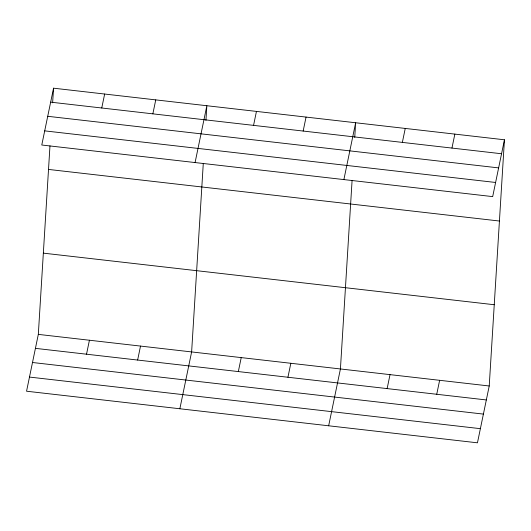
<?xml version="1.0" encoding="UTF-8"?>
<svg xmlns="http://www.w3.org/2000/svg" width="531" height="531" viewBox="0 0 531 531"><rect width="100%" height="100%" fill="white"/><g stroke="black" fill="none" stroke-linecap="round" stroke-linejoin="round"><path stroke-width="0.8" d="M504.45 139.786L492.682 196.616L41.776 145.016L53.545 88.186L504.45 139.786L489.224 385.984L477.455 442.814L26.55 391.214L38.318 334.384L49.974 145.872M52.635 102.808L53.545 88.186M203.287 163.415L191.625 351.927L179.856 408.757M205.948 120.351L206.851 105.729L195.083 162.559M352.086 180.44L340.424 368.959L328.656 425.789M354.748 137.383L355.651 122.754L343.882 179.591M101.753 107.999L104.647 94.033M86.526 354.204L89.42 340.232M152.855 113.846L155.749 99.881M137.635 360.051L140.523 346.079M253.559 125.376L256.453 111.404M238.333 371.574L241.227 357.602M303.161 131.051L306.048 117.079M287.935 377.249L290.829 363.277M402.359 142.401L405.253 128.429M387.132 388.599L390.026 374.634M451.961 148.076L454.848 134.104M436.734 394.274L439.628 380.309M50.651 102.151L501.556 153.751M47.724 116.296L498.629 167.896M44.704 130.872L495.609 182.472M48.52 169.429L499.425 221.029M43.343 253.141L494.248 304.734M38.318 334.384L489.224 385.984M35.424 348.356L486.336 399.949M32.497 362.5L483.402 414.094M29.477 377.07L480.389 428.67"/></g></svg>
